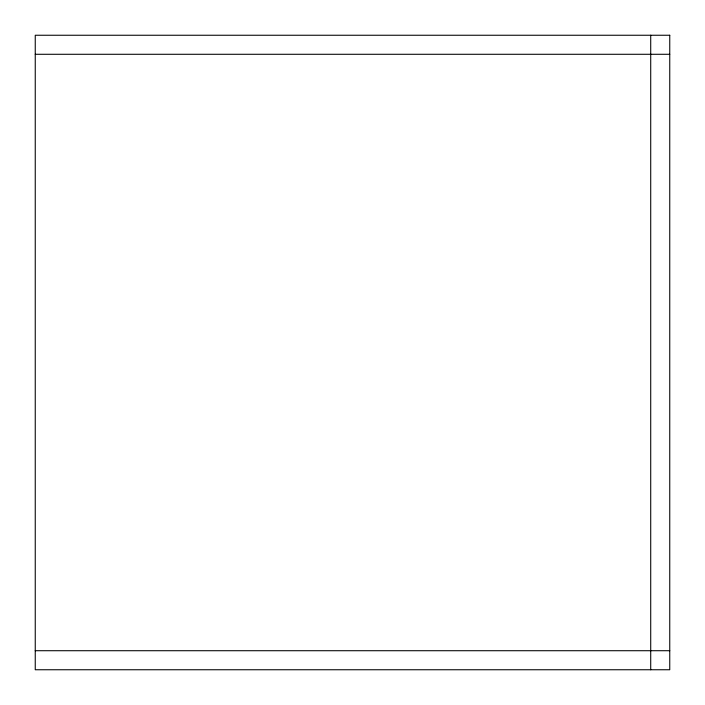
<?xml version="1.0" encoding="UTF-8"?>
<svg xmlns="http://www.w3.org/2000/svg" width="705" height="705" viewBox="0 0 705 705"><rect width="100%" height="100%" fill="white"/><g stroke="black" fill="none" stroke-linecap="round" stroke-linejoin="round"><path stroke-width="1.06" d="M35.25 54.285L669.75 54.285M35.25 650.715L669.75 650.715M650.715 35.25L650.715 669.75M669.75 35.25L35.25 35.25L35.25 669.75L669.75 669.75L669.75 35.25"/></g></svg>
